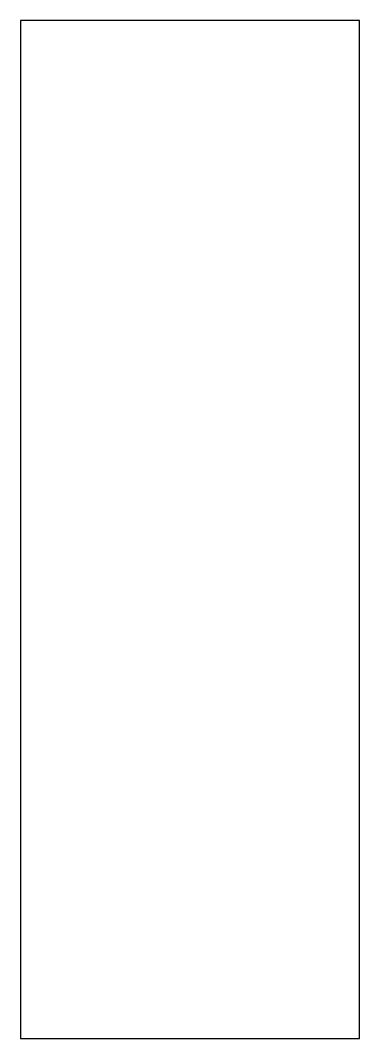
# Model space of a CAD drawing. Header units: millimetres. Extents: x -10 to -8, y 34 to 40.
import ezdxf

# ---------------------------------------------------------------- set-up
doc = ezdxf.new("R2010")
doc.units = ezdxf.units.MM

msp = doc.modelspace()

# ---------------------------------------------------------------- linework, layer by layer
for p, q in [((-8, 40), (-10, 40)), ((-10, 40), (-10, 34)), ((-8, 34), (-8, 40)), ((-10, 34), (-8, 34))]:
    msp.add_line(p, q)

doc.saveas('drawing.dxf')
